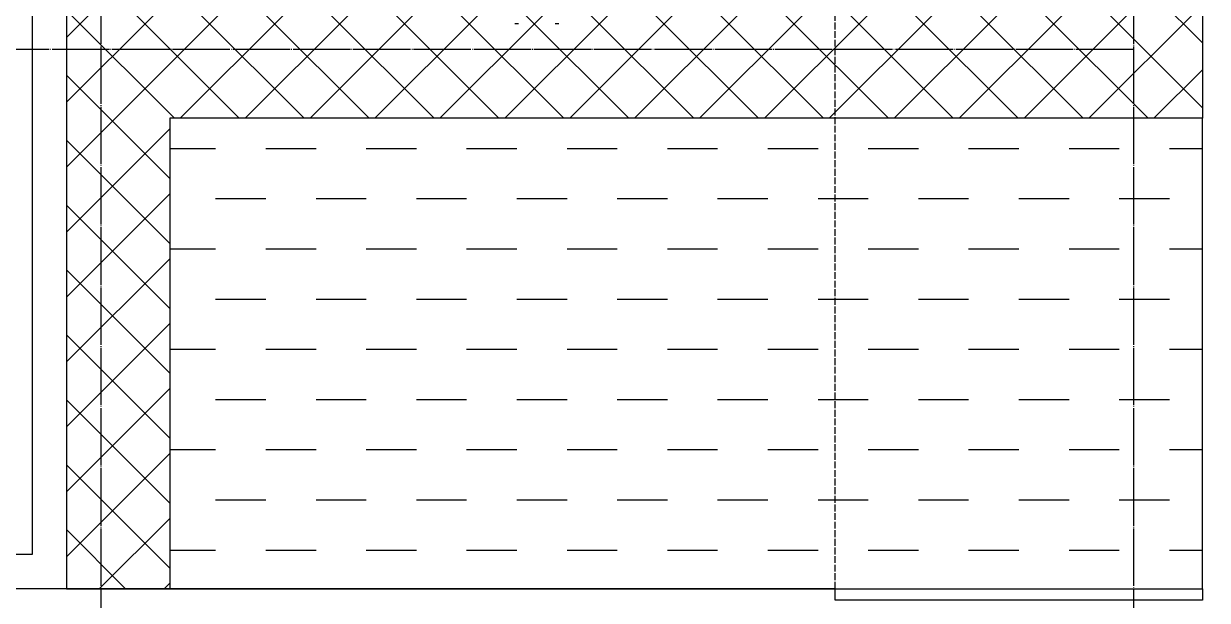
# Model space of a CAD drawing. Header units: millimetres. Extents: x 18456 to 179493, y -203649 to 469211.
# Drawn here: x 116257 to 117289, y 223541 to 224043 of the extents above; entities that cross this region are included whole.
import ezdxf

# ---------------------------------------------------------------- set-up
doc = ezdxf.new("R2010")
doc.units = ezdxf.units.MM
doc.linetypes.add('X-평면도(기본형)$0$CEN', pattern=[52.5, 50, -1, 0.5, -1])
doc.linetypes.add('X-평면도(기본형)$0$HID2', pattern=[7.5, 6, -1.5])
for name, color, linetype, true_color in [('X-평면도(기본형)$0$40HAT', 9, 'Continuous', 0x808080), ('X-평면도(기본형)$0$CEN', 1, 'X-평면도(기본형)$0$CEN', 0xff0000), ('X-평면도(기본형)$0$FIN', 9, 'Continuous', 0x808080), ('X-평면도(기본형)$0$FUR', 6, 'Continuous', 0xff00ff), ('X-평면도(기본형)$0$INS', 9, 'Continuous', 0x808080), ('X-평면도(기본형)$0$TIL', 5, 'Continuous', 0x0000ff), ('X-평면도(기본형)$0$UIS', 7, 'X-평면도(기본형)$0$HID2', 0x000000), ('X-평면도(기본형)$0$W1', 2, 'Continuous', 0xffff00), ('X-평면도(기본형)$0$W2', 3, 'Continuous', 0x00ff00), ('X-평면도(기본형)$0$설비OPEN', 9, 'Continuous', 0x808080)]:
    doc.layers.add(name, color=color, linetype=linetype, true_color=true_color)

# ---------------------------------------------------------------- blocks, each defined once
blk = doc.blocks.new('X-평면도(기본형)$0$A$C5C7666B6')
at = {"layer": 'X-평면도(기본형)$0$FUR', "color": 8, "true_color": 0x808080}
for p, q in [((-47.5, 141.3), (-47.5, 144.4)), ((-47.5, 106.3), (-47.5, 109.4))]:
    blk.add_line(p, q, dxfattribs=at)
blk = doc.blocks.new('X-평면도(기본형)$0$A$C019C01BD')
at = {"layer": 'X-평면도(기본형)$0$FUR', "xscale": -1, "rotation": 90}
blk.add_blockref('X-평면도(기본형)$0$A$C5C7666B6', (198.5, 1200.3), dxfattribs=at)
blk = doc.blocks.new('X-평면도(기본형)$0$BA23502100')
at = {"layer": 'X-평면도(기본형)$0$FUR', "linetype": 'ByBlock', "xscale": -1, "rotation": 90.00000000000001}
blk.add_blockref('X-평면도(기본형)$0$A$C019C01BD', (1700.3, 1973.1), dxfattribs=at)

msp = doc.modelspace()

# ---------------------------------------------------------------- hatches: boundary and pattern name
at = {"layer": 'X-평면도(기본형)$0$40HAT'}
h = msp.add_hatch(dxfattribs=at)
h.set_pattern_fill('H3', color=256, scale=40, style=0, pattern_type=2)
h.set_pattern_definition([(315, (-175757.42, 45286.295), (28.2842712, 28.2842712), []), (45, (-175757.42, 45286.295), (-28.2842712, 28.2842712), [])])
h.paths.add_polyline_path([(116194.2, 225940.6), (116404.2, 225940.6), (116404.2, 225440.6), (118034.2, 225440.6), (118034.2, 225330.6), (117284.2, 225330.6), (117284.2, 223960.6), (116384.2, 223960.6), (116384.2, 223550.6), (116294.2, 223550.6), (116294.2, 224050.6), (117194.2, 224050.6), (117194.2, 225330.6), (116294.2, 225330.6), (116294.2, 225730.6), (116194.2, 225730.6)], flags=0)
at = {"layer": 'X-평면도(기본형)$0$설비OPEN'}
h = msp.add_hatch(dxfattribs=at)
h.set_pattern_fill('DASH', color=256, scale=350, style=0, pattern_type=2)
h.set_pattern_definition([(0, (92624.19, 60615.57), (43.75, 43.75), [43.75, -43.75])])
h.paths.add_polyline_path([(117284.2, 223550.6), (117284.2, 223960.6), (116384.2, 223960.6), (116384.2, 223550.6)], flags=0)

# ---------------------------------------------------------------- linework, layer by layer
at = {"layer": 'X-평면도(기본형)$0$CEN'}
for p, q in [((117224.2, 229115.6), (117224.2, 223200.6)), ((116324.2, 224180.6), (116324.2, 223200.6)), ((117224.2, 224020.6), (116164.2, 224020.6))]:
    msp.add_line(p, q, dxfattribs=at)
at = {"layer": 'X-평면도(기본형)$0$FIN'}
for p, q in [((116264.2, 224080.6), (116264.2, 223580.6)), ((116264.2, 223580.6), (114794.2, 223580.6))]:
    msp.add_line(p, q, dxfattribs=at)
at = {"layer": 'X-평면도(기본형)$0$INS'}
msp.add_lwpolyline([(116964.2, 223550.6), (117284.2, 223550.6), (117284.2, 223540.6)], dxfattribs=at)
at = {"layer": 'X-평면도(기본형)$0$UIS'}
msp.add_lwpolyline([(116964.2, 223550.6), (116964.2, 224050.6), (117194.2, 224050.6), (117194.2, 225080.6), (117704.2, 225080.6), (117704.2, 227265.6), (110899.2, 227265.6), (110899.2, 224200.6), (111124.2, 224200.6), (111124.2, 223750.6)], dxfattribs=at)
at = {"layer": 'X-평면도(기본형)$0$W1'}
msp.add_line((116964.2, 223550.6), (114764.2, 223550.6), dxfattribs=at)
msp.add_lwpolyline([(117284.2, 223540.6), (116964.2, 223540.6), (116964.2, 223550.6)], dxfattribs=at)
at = {"layer": 'X-평면도(기본형)$0$W2'}
for p, q in [((117284.2, 225330.6), (117284.2, 223960.6)), ((116294.2, 224050.6), (116294.2, 223550.6)), ((116384.2, 223960.6), (116384.2, 223550.6)), ((117284.2, 223960.6), (116384.2, 223960.6)), ((116294.2, 223550.6), (116384.2, 223550.6))]:
    msp.add_line(p, q, dxfattribs=at)
at = {"layer": 'X-평면도(기본형)$0$설비OPEN'}
msp.add_lwpolyline([(117284.2, 223550.6), (117284.2, 223960.6), (116384.2, 223960.6), (116384.2, 223550.6)], close=True, dxfattribs=at)

# ---------------------------------------------------------------- block references
at = {"layer": 'X-평면도(기본형)$0$TIL', "xscale": -1, "rotation": 270}
msp.add_blockref('X-평면도(기본형)$0$BA23502100', (114804.2, 223590.6), dxfattribs=at)

doc.saveas('drawing.dxf')
